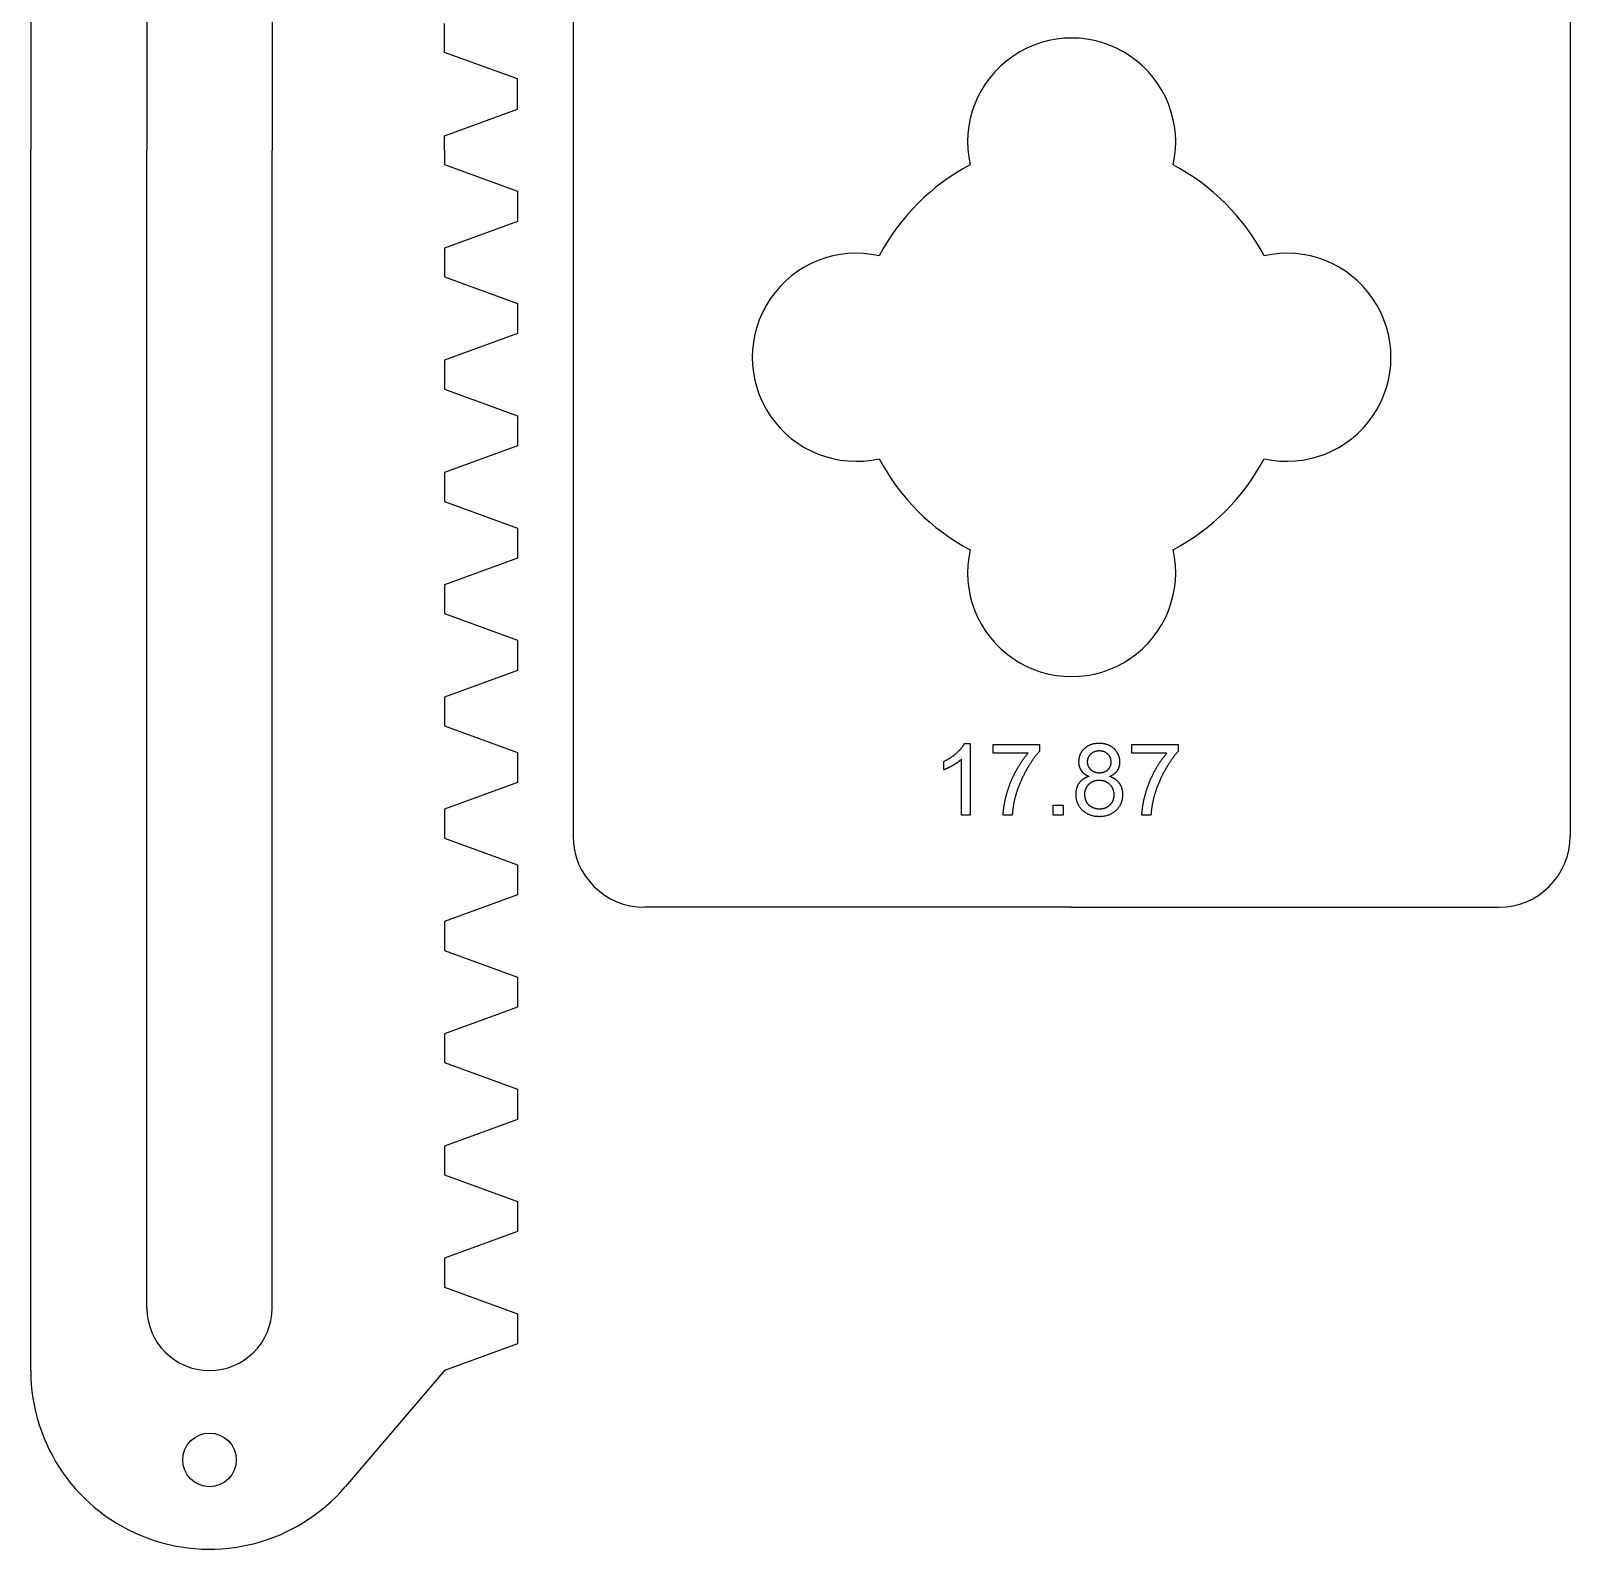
# Model space of a CAD drawing. Header units: millimetres. Extents: x 10 to 192, y -91 to 170.
# Drawn here: x 103.18 to 146.25, y 10.14 to 52.64 of the extents above; entities that cross this region are included whole.
import ezdxf

# ---------------------------------------------------------------- set-up
doc = ezdxf.new("R2010")
doc.units = ezdxf.units.MM
doc.layers.add('Sketch plane 01', color=7, linetype='Continuous')

msp = doc.modelspace()

# ---------------------------------------------------------------- linework, layer by layer
at = {"layer": 'Sketch plane 01'}
for p, q in [((103.179, 83.451), (103.179, 49.296)), ((106.429, 77.3), (106.429, 49.296)), ((109.929, 76), (109.929, 49.296)), ((118.35, 58.843), (118.35, 30.107)), ((146.25, 58.797), (146.25, 30.107)), ((114.75, 52.035), (114.75, 52.841)), ((116.8, 51.289), (114.75, 52.035)), ((116.8, 50.446), (116.8, 51.289)), ((114.75, 49.7), (116.8, 50.446)), ((114.75, 49.296), (114.75, 49.7)), ((103.179, 15.142), (103.179, 49.296)), ((106.429, 21.293), (106.429, 49.296)), ((109.929, 22.593), (109.929, 49.296)), ((114.75, 49.296), (114.75, 48.893)), ((114.75, 48.893), (116.8, 48.147)), ((116.8, 48.147), (116.8, 47.304)), ((116.8, 47.304), (114.75, 46.558)), ((114.75, 46.558), (114.75, 45.752)), ((114.75, 45.752), (116.8, 45.006)), ((116.8, 45.006), (116.8, 44.163)), ((116.8, 44.163), (114.75, 43.417)), ((114.75, 43.417), (114.75, 42.61)), ((114.75, 42.61), (116.8, 41.864)), ((116.8, 41.864), (116.8, 41.021)), ((116.8, 41.021), (114.75, 40.275)), ((114.75, 40.275), (114.75, 39.468)), ((114.75, 39.468), (116.8, 38.722)), ((116.8, 38.722), (116.8, 37.879)), ((116.8, 37.879), (114.75, 37.133)), ((114.75, 37.133), (114.75, 36.327)), ((114.75, 36.327), (116.8, 35.581)), ((116.8, 35.581), (116.8, 34.738)), ((116.8, 34.738), (114.75, 33.992)), ((114.75, 33.992), (114.75, 33.185)), ((114.75, 33.185), (116.8, 32.439)), ((116.8, 32.439), (116.8, 31.596)), ((129.304, 32.694), (129.462, 32.694)), ((129.462, 32.694), (129.462, 30.687)), ((130.107, 32.424), (130.107, 32.66)), ((130.107, 32.66), (131.4, 32.66)), ((131.085, 32.424), (130.107, 32.424)), ((131.4, 32.66), (131.4, 32.469)), ((133.988, 32.424), (133.988, 32.66)), ((133.988, 32.66), (135.282, 32.66)), ((134.967, 32.424), (133.988, 32.424)), ((135.282, 32.66), (135.282, 32.469)), ((128.725, 31.955), (128.725, 32.192)), ((129.216, 30.687), (129.216, 32.251)), ((116.8, 31.596), (114.75, 30.85)), ((114.75, 30.85), (114.75, 30.044)), ((129.462, 30.687), (129.216, 30.687)), ((130.638, 30.687), (130.386, 30.687)), ((131.781, 30.687), (131.781, 30.966)), ((131.781, 30.966), (132.06, 30.966)), ((132.06, 30.687), (131.781, 30.687)), ((132.06, 30.966), (132.06, 30.687)), ((134.52, 30.687), (134.267, 30.687)), ((114.75, 30.044), (116.8, 29.298)), ((116.8, 29.298), (116.8, 28.455)), ((116.8, 28.455), (114.75, 27.709)), ((132.3, 28.107), (120.35, 28.107)), ((132.3, 28.107), (144.25, 28.107)), ((114.75, 27.709), (114.75, 26.902)), ((114.75, 26.902), (116.8, 26.156)), ((116.8, 26.156), (116.8, 25.313)), ((116.8, 25.313), (114.75, 24.567)), ((114.75, 24.567), (114.75, 23.76)), ((114.75, 23.76), (116.8, 23.014)), ((116.8, 23.014), (116.8, 22.171)), ((109.929, 16.892), (109.929, 22.593)), ((116.8, 22.171), (114.75, 21.425)), ((106.429, 16.892), (106.429, 21.293)), ((114.75, 21.425), (114.75, 20.619)), ((114.75, 20.619), (116.8, 19.873)), ((116.8, 19.873), (116.8, 19.03)), ((116.8, 19.03), (114.75, 18.284)), ((114.75, 18.284), (114.75, 17.477)), ((114.75, 17.477), (116.8, 16.731)), ((116.8, 16.731), (116.8, 15.888)), ((116.8, 15.888), (114.75, 15.142)), ((114.75, 15.142), (111.984, 11.898))]:
    msp.add_line(p, q, dxfattribs=at)
msp.add_circle((108.179, 12.642), 0.75, dxfattribs=at)
for centre, radius, start, end in [((132.3, 49.524), 2.911, 347.2881, 192.7119), ((132.3, 43.5), 6.087, 117.8075, 152.1925), ((132.3, 43.5), 6.087, 27.8075, 62.1925), ((126.276, 43.5), 2.911, 77.2881, 282.7119), ((138.324, 43.5), 2.911, 257.2881, 102.7119), ((132.3, 43.5), 6.087, 207.8075, 242.1925), ((132.3, 43.5), 6.087, 297.8075, 332.1925), ((132.3, 37.476), 2.911, 167.2881, 12.7119), ((120.35, 30.107), 2, 180, 270), ((144.25, 30.107), 2, 270, 360), ((108.179, 16.892), 1.75, 180, 360), ((108.179, 15.142), 5, 180, 319.5474)]:
    msp.add_arc(centre, radius, start, end, dxfattribs=at)
for points, knots in [([(128.725, 32.192), (128.931, 32.289), (129.085, 32.427), (129.239, 32.564), (129.304, 32.694)], [0, 0, 0, 0.5, 0.5, 1, 1, 1]), ([(130.386, 30.687), (130.39, 30.923), (130.479, 31.257), (130.567, 31.591), (130.733, 31.901), (130.899, 32.211), (131.085, 32.424)], [0, 0, 0, 0.333333, 0.333333, 0.666667, 0.666667, 1, 1, 1]), ([(131.4, 32.469), (131.209, 32.266), (131.022, 31.929), (130.835, 31.592), (130.732, 31.236), (130.659, 30.986), (130.638, 30.687)], [0, 0, 0, 0.36953, 0.36953, 0.739061, 0.739061, 1, 1, 1]), ([(132.496, 32.178), (132.496, 32.397), (132.653, 32.545), (132.81, 32.694), (133.07, 32.694), (133.332, 32.694), (133.492, 32.542), (133.651, 32.39), (133.651, 32.172), (133.651, 32.033), (133.578, 31.93), (133.505, 31.827), (133.357, 31.771), (133.541, 31.711), (133.637, 31.577), (133.733, 31.444), (133.733, 31.258), (133.733, 31.002), (133.552, 30.827), (133.37, 30.653), (133.074, 30.653), (132.779, 30.653), (132.597, 30.828), (132.416, 31.003), (132.416, 31.265), (132.416, 31.46), (132.515, 31.592), (132.614, 31.723), (132.796, 31.771), (132.644, 31.827), (132.57, 31.93), (132.496, 32.034), (132.496, 32.178)], [0, 0, 0, 0.070573, 0.070573, 0.141147, 0.141147, 0.21209, 0.21209, 0.283033, 0.283033, 0.328259, 0.328259, 0.373485, 0.373485, 0.428627, 0.428627, 0.48377, 0.48377, 0.559996, 0.559996, 0.636221, 0.636221, 0.712447, 0.712447, 0.788673, 0.788673, 0.845446, 0.845446, 0.902218, 0.902218, 0.951109, 0.951109, 1, 1, 1]), ([(133.076, 31.865), (133.218, 31.865), (133.308, 31.954), (133.399, 32.044), (133.399, 32.173), (133.399, 32.308), (133.306, 32.4), (133.212, 32.492), (133.073, 32.492), (132.933, 32.492), (132.84, 32.402), (132.747, 32.312), (132.747, 32.187), (132.747, 32.045), (132.839, 31.955), (132.93, 31.865), (133.076, 31.865)], [0, 0, 0, 0.116713, 0.116713, 0.233426, 0.233426, 0.355054, 0.355054, 0.476681, 0.476681, 0.599501, 0.599501, 0.72232, 0.72232, 0.86116, 0.86116, 1, 1, 1]), ([(134.267, 30.687), (134.271, 30.923), (134.36, 31.257), (134.449, 31.591), (134.614, 31.901), (134.78, 32.211), (134.967, 32.424)], [0, 0, 0, 0.333333, 0.333333, 0.666667, 0.666667, 1, 1, 1]), ([(135.282, 32.469), (135.091, 32.266), (134.903, 31.929), (134.716, 31.592), (134.614, 31.236), (134.54, 30.986), (134.52, 30.687)], [0, 0, 0, 0.36953, 0.36953, 0.739061, 0.739061, 1, 1, 1]), ([(129.216, 32.251), (129.128, 32.166), (128.984, 32.082), (128.84, 31.997), (128.725, 31.955)], [0, 0, 0, 0.5, 0.5, 1, 1, 1]), ([(132.866, 30.909), (132.964, 30.855), (133.077, 30.855), (133.253, 30.855), (133.368, 30.968), (133.482, 31.081), (133.482, 31.256), (133.482, 31.433), (133.364, 31.549), (133.246, 31.665), (133.069, 31.665), (132.896, 31.665), (132.782, 31.55), (132.668, 31.435), (132.668, 31.264), (132.668, 31.159), (132.718, 31.061), (132.768, 30.962), (132.866, 30.909)], [0, 0, 0, 0.081737, 0.081737, 0.208774, 0.208774, 0.335812, 0.335812, 0.464834, 0.464834, 0.593856, 0.593856, 0.719901, 0.719901, 0.845945, 0.845945, 0.922973, 0.922973, 1, 1, 1])]:
    msp.add_open_spline(points, degree=2, knots=knots, dxfattribs=at)

doc.saveas('drawing.dxf')
